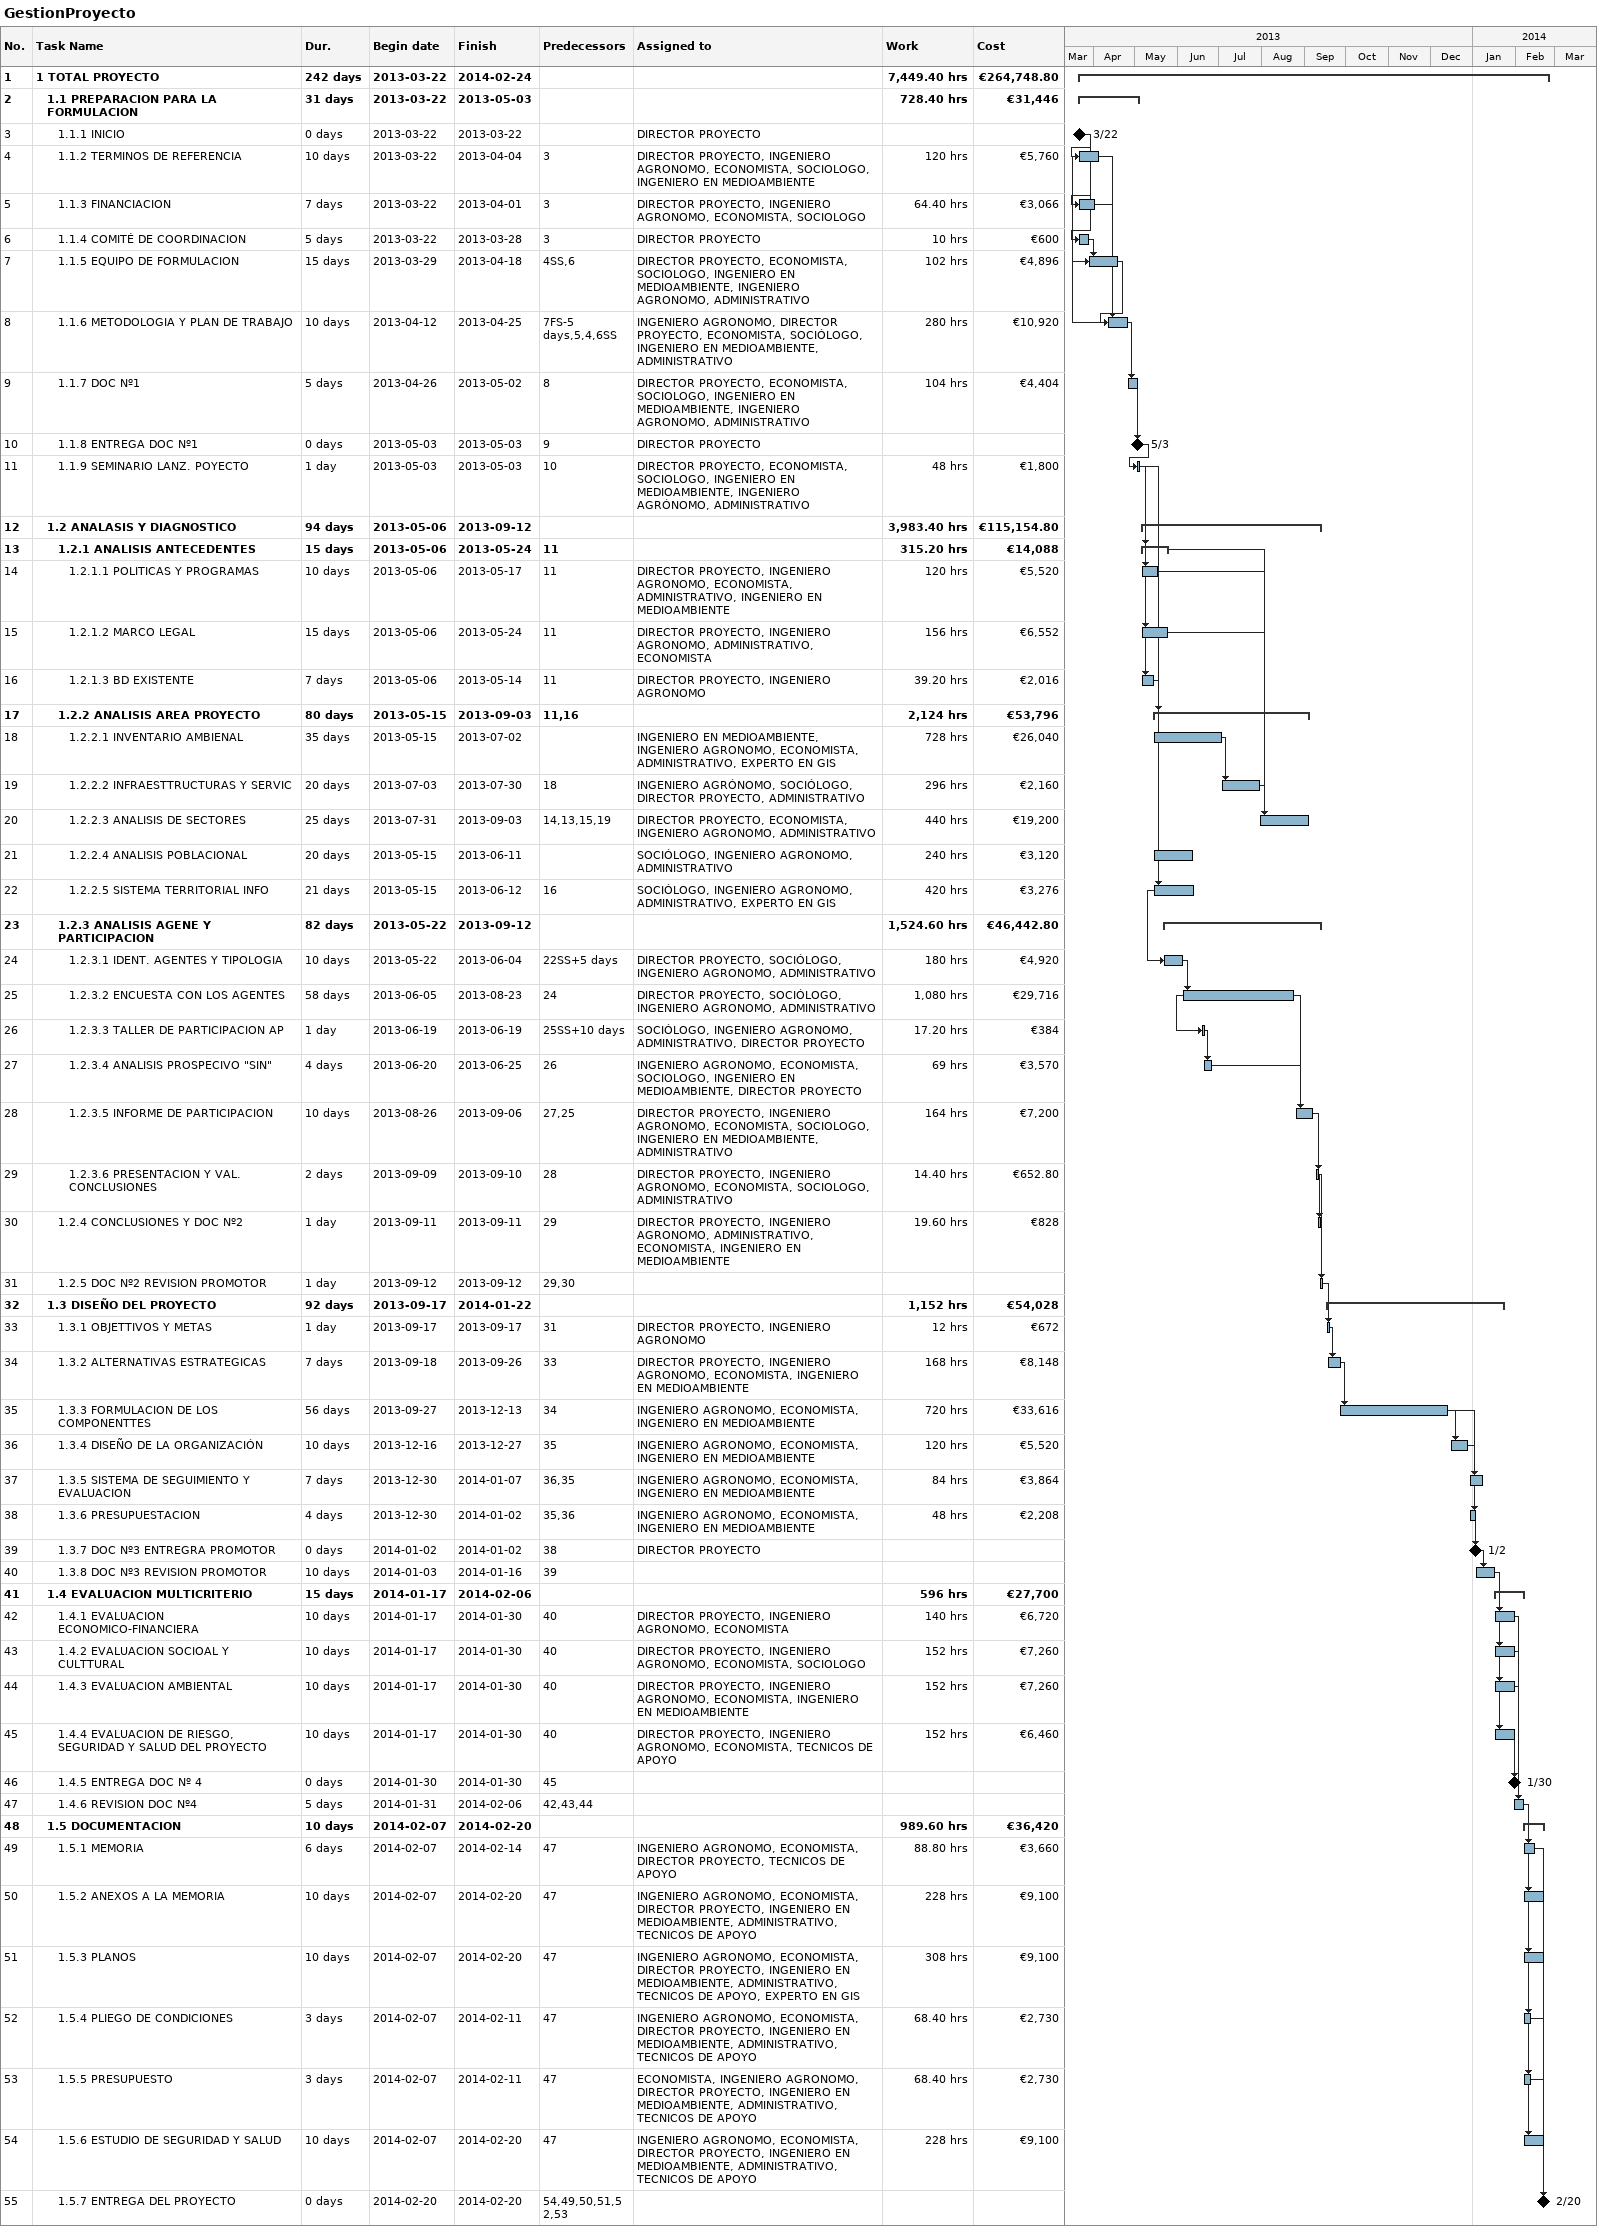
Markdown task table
GestionProyecto

| ID | Level | Task | Duration | Start | Finish | Predecessors | Resources | Work (h) | Cost (€) |
|---|---|---|---|---|---|---|---|---|---|
| 1 | 1 | **1 TOTAL PROYECTO** | 242d | 2013-03-22 | 2014-02-24 |  |  | 7449.40 | 264748.80 |
| 2 | 2 | **1.1 PREPARACION PARA LA FORMULACION** | 31d | 2013-03-22 | 2013-05-03 |  |  | 728.40 | 31446 |
| 3 | 3 | 1.1.1 INICIO | 0d | 2013-03-22 | 2013-03-22 |  | DIRECTOR PROYECTO |  |  |
| 4 | 3 | 1.1.2 TERMINOS DE REFERENCIA | 10d | 2013-03-22 | 2013-04-04 | 3 | DIRECTOR PROYECTO, INGENIERO AGRONOMO, ECONOMISTA, SOCIOLOGO, INGENIERO EN MEDIOAMBIENTE | 120 | 5760 |
| 5 | 3 | 1.1.3 FINANCIACION | 7d | 2013-03-22 | 2013-04-01 | 3 | DIRECTOR PROYECTO, INGENIERO AGRONOMO, ECONOMISTA, SOCIOLOGO | 64.40 | 3066 |
| 6 | 3 | 1.1.4 COMITÉ DE COORDINACION | 5d | 2013-03-22 | 2013-03-28 | 3 | DIRECTOR PROYECTO | 10 | 600 |
| 7 | 3 | 1.1.5 EQUIPO DE FORMULACION | 15d | 2013-03-29 | 2013-04-18 | 4SS, 6 | DIRECTOR PROYECTO, ECONOMISTA, SOCIOLOGO, INGENIERO EN MEDIOAMBIENTE, INGENIERO AGRONOMO, ADMINISTRATIVO | 102 | 4896 |
| 8 | 3 | 1.1.6 METODOLOGIA Y PLAN DE TRABAJO | 10d | 2013-04-12 | 2013-04-25 | 7FS-5d, 5, 4, 6SS | INGENIERO AGRONOMO, DIRECTOR PROYECTO, ECONOMISTA, SOCIÓLOGO, INGENIERO EN MEDIOAMBIENTE, ADMINISTRATIVO | 280 | 10920 |
| 9 | 3 | 1.1.7 DOC Nº1 | 5d | 2013-04-26 | 2013-05-02 | 8 | DIRECTOR PROYECTO, ECONOMISTA, SOCIOLOGO, INGENIERO EN MEDIOAMBIENTE, INGENIERO AGRONOMO, ADMINISTRATIVO | 104 | 4404 |
| 10 | 3 | 1.1.8 ENTREGA DOC Nº1 | 0d | 2013-05-03 | 2013-05-03 | 9 | DIRECTOR PROYECTO |  |  |
| 11 | 3 | 1.1.9 SEMINARIO LANZ. POYECTO | 1d | 2013-05-03 | 2013-05-03 | 10 | DIRECTOR PROYECTO, ECONOMISTA, SOCIOLOGO, INGENIERO EN MEDIOAMBIENTE, INGENIERO AGRÓNOMO, ADMINISTRATIVO | 48 | 1800 |
| 12 | 2 | **1.2 ANALASIS Y DIAGNOSTICO** | 94d | 2013-05-06 | 2013-09-12 |  |  | 3983.40 | 115154.80 |
| 13 | 3 | **1.2.1 ANALISIS ANTECEDENTES** | 15d | 2013-05-06 | 2013-05-24 | 11 |  | 315.20 | 14088 |
| 14 | 4 | 1.2.1.1 POLITICAS Y PROGRAMAS | 10d | 2013-05-06 | 2013-05-17 | 11 | DIRECTOR PROYECTO, INGENIERO AGRONOMO, ECONOMISTA, ADMINISTRATIVO, INGENIERO EN MEDIOAMBIENTE | 120 | 5520 |
| 15 | 4 | 1.2.1.2 MARCO LEGAL | 15d | 2013-05-06 | 2013-05-24 | 11 | DIRECTOR PROYECTO, INGENIERO AGRONOMO, ADMINISTRATIVO, ECONOMISTA | 156 | 6552 |
| 16 | 4 | 1.2.1.3 BD EXISTENTE | 7d | 2013-05-06 | 2013-05-14 | 11 | DIRECTOR PROYECTO, INGENIERO AGRONOMO | 39.20 | 2016 |
| 17 | 3 | **1.2.2 ANALISIS AREA PROYECTO** | 80d | 2013-05-15 | 2013-09-03 | 11, 16 |  | 2124 | 53796 |
| 18 | 4 | 1.2.2.1 INVENTARIO AMBIENAL | 35d | 2013-05-15 | 2013-07-02 |  | INGENIERO EN MEDIOAMBIENTE, INGENIERO AGRONOMO, ECONOMISTA, ADMINISTRATIVO, EXPERTO EN GIS | 728 | 26040 |
| 19 | 4 | 1.2.2.2 INFRAESTTRUCTURAS Y SERVIC | 20d | 2013-07-03 | 2013-07-30 | 18 | INGENIERO AGRÓNOMO, SOCIÓLOGO, DIRECTOR PROYECTO, ADMINISTRATIVO | 296 | 2160 |
| 20 | 4 | 1.2.2.3 ANALISIS DE SECTORES | 25d | 2013-07-31 | 2013-09-03 | 14, 13, 15, 19 | DIRECTOR PROYECTO, ECONOMISTA, INGENIERO AGRONOMO, ADMINISTRATIVO | 440 | 19200 |
| 21 | 4 | 1.2.2.4 ANALISIS POBLACIONAL | 20d | 2013-05-15 | 2013-06-11 |  | SOCIÓLOGO, INGENIERO AGRONOMO, ADMINISTRATIVO | 240 | 3120 |
| 22 | 4 | 1.2.2.5 SISTEMA TERRITORIAL INFO | 21d | 2013-05-15 | 2013-06-12 | 16 | SOCIÓLOGO, INGENIERO AGRONOMO, ADMINISTRATIVO, EXPERTO EN GIS | 420 | 3276 |
| 23 | 3 | **1.2.3 ANALISIS AGENE Y PARTICIPACION** | 82d | 2013-05-22 | 2013-09-12 |  |  | 1524.60 | 46442.80 |
| 24 | 4 | 1.2.3.1 IDENT. AGENTES Y TIPOLOGIA | 10d | 2013-05-22 | 2013-06-04 | 22SS+5d | DIRECTOR PROYECTO, SOCIÓLOGO, INGENIERO AGRONOMO, ADMINISTRATIVO | 180 | 4920 |
| 25 | 4 | 1.2.3.2 ENCUESTA CON LOS AGENTES | 58d | 2013-06-05 | 2013-08-23 | 24 | DIRECTOR PROYECTO, SOCIÓLOGO, INGENIERO AGRONOMO, ADMINISTRATIVO | 1080 | 29716 |
| 26 | 4 | 1.2.3.3 TALLER DE PARTICIPACION AP | 1d | 2013-06-19 | 2013-06-19 | 25SS+10d | SOCIÓLOGO, INGENIERO AGRONOMO, ADMINISTRATIVO, DIRECTOR PROYECTO | 17.20 | 384 |
| 27 | 4 | 1.2.3.4 ANALISIS PROSPECIVO "SIN" | 4d | 2013-06-20 | 2013-06-25 | 26 | INGENIERO AGRONOMO, ECONOMISTA, SOCIOLOGO, INGENIERO EN MEDIOAMBIENTE, DIRECTOR PROYECTO | 69 | 3570 |
| 28 | 4 | 1.2.3.5 INFORME DE PARTICIPACION | 10d | 2013-08-26 | 2013-09-06 | 27, 25 | DIRECTOR PROYECTO, INGENIERO AGRONOMO, ECONOMISTA, SOCIOLOGO, INGENIERO EN MEDIOAMBIENTE, ADMINISTRATIVO | 164 | 7200 |
| 29 | 4 | 1.2.3.6 PRESENTACION Y VAL. CONCLUSIONES | 2d | 2013-09-09 | 2013-09-10 | 28 | DIRECTOR PROYECTO, INGENIERO AGRONOMO, ECONOMISTA, SOCIOLOGO, ADMINISTRATIVO | 14.40 | 652.80 |
| 30 | 3 | 1.2.4 CONCLUSIONES Y DOC Nº2 | 1d | 2013-09-11 | 2013-09-11 | 29 | DIRECTOR PROYECTO, INGENIERO AGRONOMO, ADMINISTRATIVO, ECONOMISTA, INGENIERO EN MEDIOAMBIENTE | 19.60 | 828 |
| 31 | 3 | 1.2.5 DOC Nº2 REVISION PROMOTOR | 1d | 2013-09-12 | 2013-09-12 | 29, 30 |  |  |  |
| 32 | 2 | **1.3 DISEÑO DEL PROYECTO** | 92d | 2013-09-17 | 2014-01-22 |  |  | 1152 | 54028 |
| 33 | 3 | 1.3.1 OBJETTIVOS Y METAS | 1d | 2013-09-17 | 2013-09-17 | 31 | DIRECTOR PROYECTO, INGENIERO AGRONOMO | 12 | 672 |
| 34 | 3 | 1.3.2 ALTERNATIVAS ESTRATEGICAS | 7d | 2013-09-18 | 2013-09-26 | 33 | DIRECTOR PROYECTO, INGENIERO AGRONOMO, ECONOMISTA, INGENIERO EN MEDIOAMBIENTE | 168 | 8148 |
| 35 | 3 | 1.3.3 FORMULACION DE LOS COMPONENTTES | 56d | 2013-09-27 | 2013-12-13 | 34 | INGENIERO AGRONOMO, ECONOMISTA, INGENIERO EN MEDIOAMBIENTE | 720 | 33616 |
| 36 | 3 | 1.3.4 DISEÑO DE LA ORGANIZACIÓN | 10d | 2013-12-16 | 2013-12-27 | 35 | INGENIERO AGRONOMO, ECONOMISTA, INGENIERO EN MEDIOAMBIENTE | 120 | 5520 |
| 37 | 3 | 1.3.5 SISTEMA DE SEGUIMIENTO Y EVALUACION | 7d | 2013-12-30 | 2014-01-07 | 36, 35 | INGENIERO AGRONOMO, ECONOMISTA, INGENIERO EN MEDIOAMBIENTE | 84 | 3864 |
| 38 | 3 | 1.3.6 PRESUPUESTACION | 4d | 2013-12-30 | 2014-01-02 | 35, 36 | INGENIERO AGRONOMO, ECONOMISTA, INGENIERO EN MEDIOAMBIENTE | 48 | 2208 |
| 39 | 3 | 1.3.7 DOC Nº3 ENTREGRA PROMOTOR | 0d | 2014-01-02 | 2014-01-02 | 38 | DIRECTOR PROYECTO |  |  |
| 40 | 3 | 1.3.8 DOC Nº3 REVISION PROMOTOR | 10d | 2014-01-03 | 2014-01-16 | 39 |  |  |  |
| 41 | 2 | **1.4 EVALUACION MULTICRITERIO** | 15d | 2014-01-17 | 2014-02-06 |  |  | 596 | 27700 |
| 42 | 3 | 1.4.1 EVALUACION ECONOMICO-FINANCIERA | 10d | 2014-01-17 | 2014-01-30 | 40 | DIRECTOR PROYECTO, INGENIERO AGRONOMO, ECONOMISTA | 140 | 6720 |
| 43 | 3 | 1.4.2 EVALUACION SOCIOAL Y CULTTURAL | 10d | 2014-01-17 | 2014-01-30 | 40 | DIRECTOR PROYECTO, INGENIERO AGRONOMO, ECONOMISTA, SOCIOLOGO | 152 | 7260 |
| 44 | 3 | 1.4.3 EVALUACION AMBIENTAL | 10d | 2014-01-17 | 2014-01-30 | 40 | DIRECTOR PROYECTO, INGENIERO AGRONOMO, ECONOMISTA, INGENIERO EN MEDIOAMBIENTE | 152 | 7260 |
| 45 | 3 | 1.4.4 EVALUACION DE RIESGO, SEGURIDAD Y SALUD DEL PROYECTO | 10d | 2014-01-17 | 2014-01-30 | 40 | DIRECTOR PROYECTO, INGENIERO AGRONOMO, ECONOMISTA, TECNICOS DE APOYO | 152 | 6460 |
| 46 | 3 | 1.4.5 ENTREGA DOC Nº 4 | 0d | 2014-01-30 | 2014-01-30 | 45 |  |  |  |
| 47 | 3 | 1.4.6 REVISION DOC Nº4 | 5d | 2014-01-31 | 2014-02-06 | 42, 43, 44 |  |  |  |
| 48 | 2 | **1.5 DOCUMENTACION** | 10d | 2014-02-07 | 2014-02-20 |  |  | 989.60 | 36420 |
| 49 | 3 | 1.5.1 MEMORIA | 6d | 2014-02-07 | 2014-02-14 | 47 | INGENIERO AGRONOMO, ECONOMISTA, DIRECTOR PROYECTO, TECNICOS DE APOYO | 88.80 | 3660 |
| 50 | 3 | 1.5.2 ANEXOS A LA MEMORIA | 10d | 2014-02-07 | 2014-02-20 | 47 | INGENIERO AGRONOMO, ECONOMISTA, DIRECTOR PROYECTO, INGENIERO EN MEDIOAMBIENTE, ADMINISTRATIVO, TECNICOS DE APOYO | 228 | 9100 |
| 51 | 3 | 1.5.3 PLANOS | 10d | 2014-02-07 | 2014-02-20 | 47 | INGENIERO AGRONOMO, ECONOMISTA, DIRECTOR PROYECTO, INGENIERO EN MEDIOAMBIENTE, ADMINISTRATIVO, TECNICOS DE APOYO, EXPERTO EN GIS | 308 | 9100 |
| 52 | 3 | 1.5.4 PLIEGO DE CONDICIONES | 3d | 2014-02-07 | 2014-02-11 | 47 | INGENIERO AGRONOMO, ECONOMISTA, DIRECTOR PROYECTO, INGENIERO EN MEDIOAMBIENTE, ADMINISTRATIVO, TECNICOS DE APOYO | 68.40 | 2730 |
| 53 | 3 | 1.5.5 PRESUPUESTO | 3d | 2014-02-07 | 2014-02-11 | 47 | ECONOMISTA, INGENIERO AGRONOMO, DIRECTOR PROYECTO, INGENIERO EN MEDIOAMBIENTE, ADMINISTRATIVO, TECNICOS DE APOYO | 68.40 | 2730 |
| 54 | 3 | 1.5.6 ESTUDIO DE SEGURIDAD Y SALUD | 10d | 2014-02-07 | 2014-02-20 | 47 | INGENIERO AGRONOMO, ECONOMISTA, DIRECTOR PROYECTO, INGENIERO EN MEDIOAMBIENTE, ADMINISTRATIVO, TECNICOS DE APOYO | 228 | 9100 |
| 55 | 3 | 1.5.7 ENTREGA DEL PROYECTO | 0d | 2014-02-20 | 2014-02-20 | 54, 49, 50, 51, 52, 53 |  |  |  |
